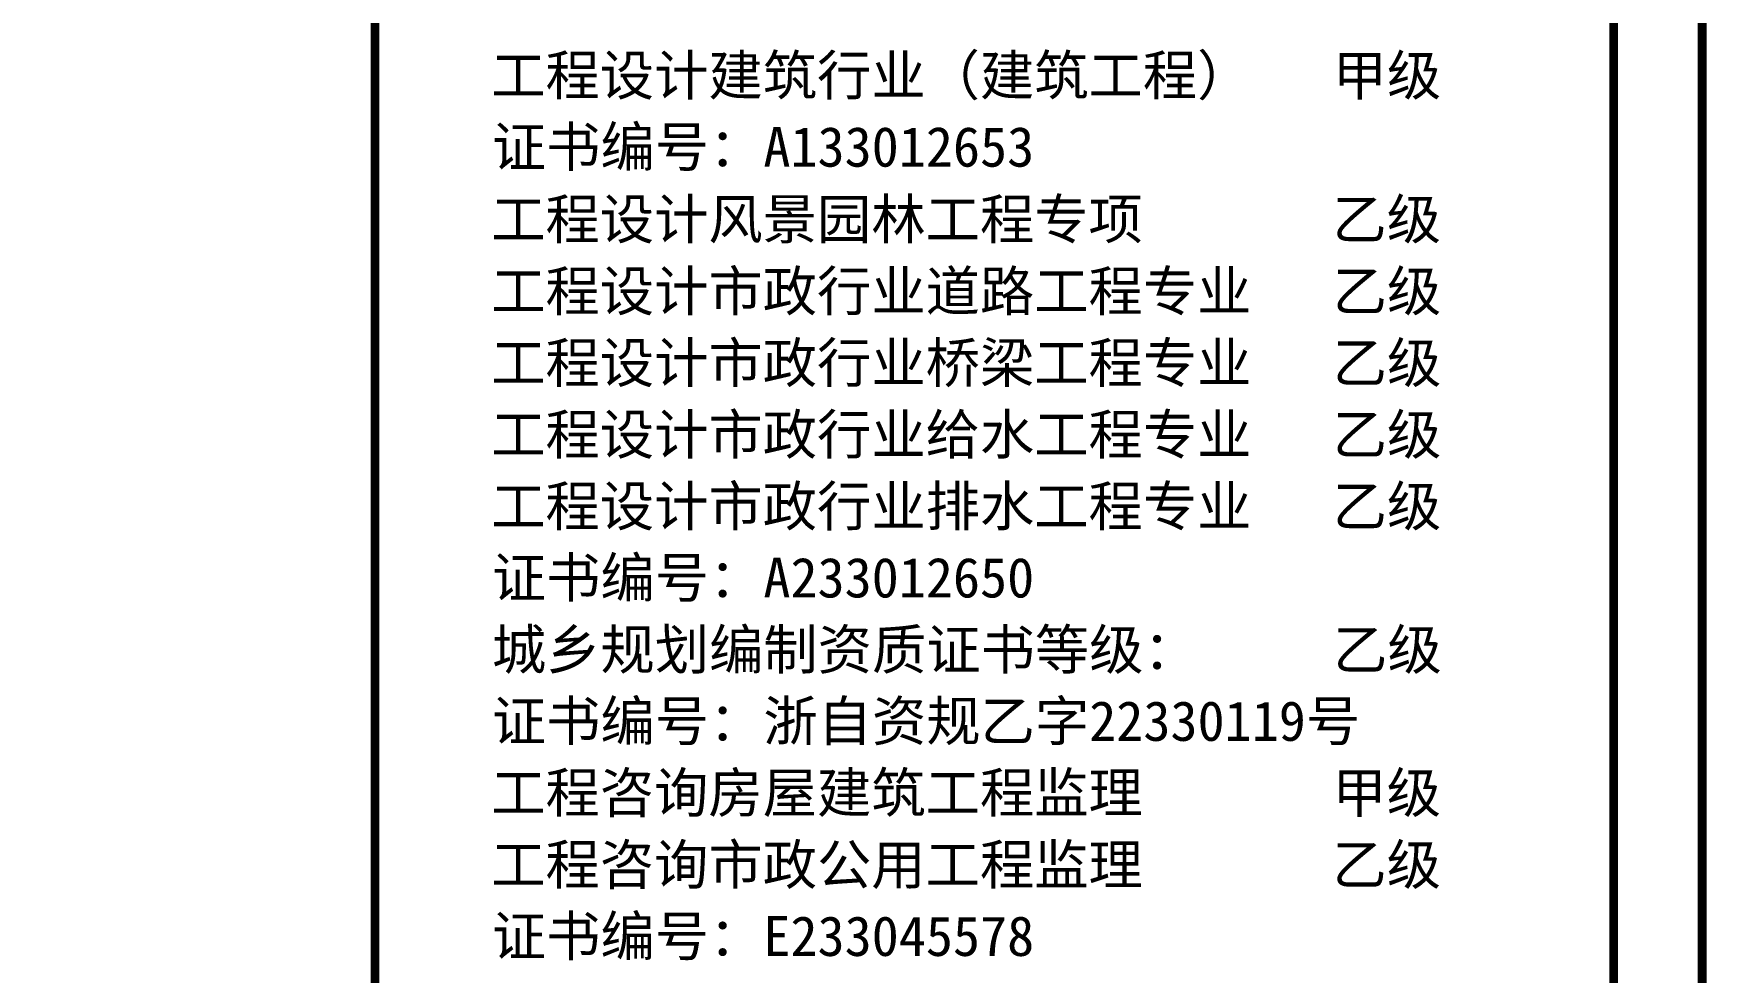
# Model space of a CAD drawing. Extents: x -976302 to -776254, y 5665 to 231437.
# Drawn here: x -836222 to -826766, y 220797 to 226101 of the extents above; entities that cross this region are included whole.
import ezdxf
from ezdxf.enums import TextEntityAlignment as Align

# ---------------------------------------------------------------- set-up
doc = ezdxf.new("R2010")
doc.units = 0
doc.header["$LTSCALE"] = 1000
doc.header["$MEASUREMENT"] = 0
doc.layers.add('0-cxFrame', color=155, linetype='Continuous')
doc.layers.add('0-cxText', color=131, linetype='Continuous', lineweight=25)
doc.styles.add('cx_biaoti', font='')
doc.styles.add('cx_tuming', font='simhei.ttf')
doc.styles.add('cx_tuqian1', font='')
doc.styles.add('黑体', font='simhei.ttf', dxfattribs={"height": 12})
doc.styles.get('cx_biaoti').set_extended_font_data('SimSun')
doc.styles.get('cx_tuqian1').set_extended_font_data('SimSun')

# ---------------------------------------------------------------- blocks, each defined once
blk = doc.blocks.new('zjcx_TT(Dragon)')
at = {"layer": '0-cxFrame', "const_width": 30}
blk.add_lwpolyline([(-7000, -10200.2), (0, -10200.2), (0, 0), (-7000, 0)], close=True, dxfattribs=at)
at = {"color": 7, "style": 'cx_biaoti'}
for s, p in [('工程设计建筑行业（建筑工程）   甲级', (-6343.7, -5159.7)), ('证书编号：A133012653', (-6339.9, -5563.5)), ('工程设计风景园林工程专项       乙级', (-6343.7, -5972.3)), ('工程设计市政行业道路工程专业   乙级', (-6343.7, -6378.5)), ('工程设计市政行业桥梁工程专业   乙级', (-6343.7, -6783.5)), ('工程设计市政行业给水工程专业   乙级', (-6343.7, -7188.5)), ('工程设计市政行业排水工程专业   乙级', (-6343.7, -7593.5)), ('证书编号：A233012650', (-6339.9, -7997.3)), ('城乡规划编制资质证书等级：     乙级', (-6339.9, -8403.5)), ('证书编号：浙自资规乙字22330119号', (-6339.9, -8807.3)), ('工程咨询房屋建筑工程监理       甲级', (-6343.7, -9212.3)), ('工程咨询市政公用工程监理       乙级', (-6343.7, -9618.5)), ('证书编号：E233045578', (-6339.9, -10022.3))]:
    blk.add_text(s, height=225, dxfattribs=at).set_placement(p)
blk = doc.blocks.new('zjcx_T3(Dragon)')
at = {"layer": '0-cxFrame', "const_width": 50}
blk.add_lwpolyline([(-7000, 0), (0, 0), (0, 28700), (-7000, 28700)], close=True, dxfattribs=at)
at = {"layer": '0-cxFrame'}
blk.add_blockref('zjcx_TT(Dragon)', (0, 28700), dxfattribs=at)
blk = doc.blocks.new('TK22.A3 L(Dragon)')
at = {"layer": '0-cxFrame', "color": 7, "const_width": 0.5}
blk.add_lwpolyline([(0, 0), (-420, 0), (-420, 297), (0, 297)], close=True, dxfattribs=at)
at = {"layer": '0-cxFrame', "const_width": 0.5}
for points in [[(-75, 5), (-400, 5), (-400, 292), (-75, 292)], [(-5, 5), (-75, 5), (-75, 292), (-5, 292)]]:
    blk.add_lwpolyline(points, close=True, dxfattribs=at)
at = {"layer": '0-cxFrame', "xscale": 0.01, "yscale": 0.01, "zscale": 0.01}
blk.add_blockref('zjcx_T3(Dragon)', (-5, 5), dxfattribs=at)
at = {"style": '黑体', "flags": 4}
blk.add_attdef('图幅', text='', height=3.3, dxfattribs=at).set_placement((-30, 1), align=Align.RIGHT)
at = {"layer": '0-cxText', "flags": 4}
for tag, height, style, p in [('建设单位', 3.5, 'cx_tuming', (-40, 170)), ('项目名称', 3.5, 'cx_tuming', (-40, 140)), ('子项名称', 3.5, 'cx_tuming', (-40, 110)), ('工程编号', 3.3, 'cx_tuqian1', (-30, 95)), ('图名1', 3.5, 'cx_tuming', (-40, 75.5)), ('图名2', 3.5, 'cx_tuming', (-40, 69.5)), ('图名3', 3.5, 'cx_tuming', (-40, 63.5)), ('出图日期', 3.3, 'cx_tuqian1', (-34, 55)), ('专业', 3.3, 'cx_tuqian1', (-50, 47)), ('图号', 3.3, 'cx_tuqian1', (-50, 39)), ('版次', 3.3, 'cx_tuqian1', (-15, 39))]:
    blk.add_attdef(tag, text='', height=height, dxfattribs=dict(at, style=style)).set_placement(p, align=Align.MIDDLE)
at = {"layer": 'Defpoints', "color": 6, "flags": 4}
for tag, height, style, p in [('dwfname', 4, 'cx_tuqian1', (-77, 7)), ('tufu', 3.3, '黑体', (-7, 7))]:
    blk.add_attdef(tag, text='', height=height, dxfattribs=dict(at, style=style)).set_placement(p, align=Align.RIGHT)

msp = doc.modelspace()

# ---------------------------------------------------------------- block references
at = {"layer": '0-cxFrame', "xscale": 100, "yscale": 100, "zscale": 100}
msp.add_blockref('TK22.A3 L(Dragon)', (-826791.3, 201712.5), dxfattribs=at)

doc.saveas('drawing.dxf')
